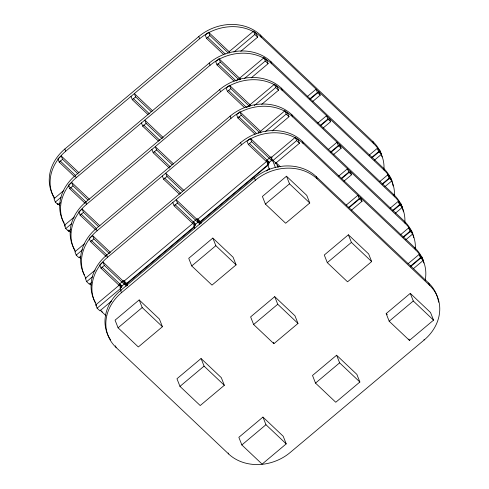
<?xml version="1.0" encoding="UTF-8"?>
<svg xmlns="http://www.w3.org/2000/svg" width="489" height="489" viewBox="0 0 489 489"><rect width="100%" height="100%" fill="white"/><g stroke="black" fill="none" stroke-linecap="round" stroke-linejoin="round"><path stroke-width="0.73" d="M54.517 197.837A44.591 37.732 -21.5 0 1 64.835 149.011L198.772 36.534A44.591 37.732 -21.5 0 1 260.386 35.043L372.911 141.541A44.591 37.732 -21.5 0 1 382.092 156.914M54.621 198.815A44.591 37.732 -21.5 0 1 65.709 151.223L199.646 38.747A44.591 37.732 -21.5 0 1 261.26 37.25L373.779 143.754A44.591 37.732 -21.5 0 1 384.006 168.815M79.01 172.782L61.253 155.979L57.904 158.791L59.212 162.103L74.75 176.81M229.634 53.014L229.115 51.687L208.583 32.256L205.233 35.067L206.541 38.38L223.742 54.664M147.996 114.554L132.305 99.707L135.655 96.895L134.353 93.576L152.745 110.985M59.212 162.103L62.561 159.292L61.253 155.979M206.541 38.38L209.891 35.569L208.583 32.256M64.2 223.137A44.591 37.732 -21.5 0 1 75.288 175.539L209.225 63.063A44.591 37.732 -21.5 0 1 270.839 61.571L383.358 168.075A44.591 37.732 -21.5 0 1 393.095 185.954M65.068 225.343A44.591 37.732 -21.5 0 1 76.156 177.751L210.093 65.275A44.591 37.732 -21.5 0 1 271.707 63.784L384.232 170.282A44.591 37.732 -21.5 0 1 394.421 196.016M85.196 203.338L69.664 188.632L68.356 185.319L71.706 182.507L89.456 199.31M240.502 79.102L219.035 58.784L215.686 61.596L216.994 64.909L234.194 81.192M63.888 190.435L53.998 198.742L55.306 202.055L58.118 204.72L60.447 202.764M229.115 51.687L253.546 31.162L256.364 33.827L257.666 37.146L240.796 51.314M158.448 141.083L142.757 126.235L146.107 123.424L144.799 120.105L163.192 137.513M69.664 188.632L73.008 185.82L71.706 182.507M216.994 64.909L220.337 62.097L219.035 58.784M55.306 202.055L61.125 197.171M233.907 52.072L254.855 34.481L253.546 31.162M75.025 250.282A44.591 37.732 -21.5 0 1 85.74 202.067L219.671 89.591A44.591 37.732 -21.5 0 1 281.285 88.099L393.81 194.604A44.591 37.732 -21.5 0 1 403.425 211.853M75.52 251.872A44.591 37.732 -21.5 0 1 86.608 204.28L220.545 91.804A44.591 37.732 -21.5 0 1 282.159 90.312L394.684 196.816A44.591 37.732 -21.5 0 1 404.874 222.544M99.909 225.839L82.152 209.035L78.808 211.847L80.11 215.166L95.648 229.867M250.533 106.07L250.013 104.744L229.482 85.312L226.138 88.124L227.44 91.443L244.641 107.721M70.893 229.292L68.57 231.248L65.752 228.583L64.45 225.27L74.34 216.963M236.774 80.557L263.999 57.696L266.811 60.355L268.119 63.674L251.248 77.843M169.438 168.124L153.21 152.764L156.559 149.952L155.251 146.639L173.644 164.047M80.11 215.166L83.46 212.354L82.152 209.035M227.44 91.443L230.79 88.631L229.482 85.312M65.752 228.583L71.571 223.699M244.359 78.601L265.307 61.009L263.999 57.696M84.389 274.934A44.591 37.732 -21.5 0 1 96.186 228.601L230.123 116.125A44.591 37.732 -21.5 0 1 291.737 114.628L404.262 221.132A44.591 37.732 -21.5 0 1 413.743 237.752M85.972 278.406A44.591 37.732 -21.5 0 1 97.06 230.808L230.997 118.332A44.591 37.732 -21.5 0 1 292.611 116.84L405.13 223.345A44.591 37.732 -21.5 0 1 415.357 248.406M110.361 252.373L92.604 235.564L89.255 238.375L90.563 241.694L106.101 256.401M260.985 132.598L260.466 131.272L239.934 111.84L236.584 114.652L237.892 117.971L255.093 134.249M84.793 243.491L74.896 251.798L76.205 255.117L79.016 257.776L80.764 256.315M261.694 104.371L278.571 90.202L277.263 86.883L274.451 84.224L246.664 107.556L228.357 90.227M179.347 194.145L163.656 179.292L167.006 176.48L165.704 173.167L184.096 190.576M90.563 241.694L93.912 238.883L92.604 235.564M237.892 117.971L241.242 115.159L239.934 111.84M76.205 255.117L82.604 249.738M254.231 105.618L275.753 87.537L274.451 84.224M95.551 302.722A44.591 37.732 -21.5 0 1 106.639 255.13L240.576 142.654A44.591 37.732 -21.5 0 1 302.19 141.162L414.709 247.66A44.591 37.732 -21.5 0 1 423.89 263.033M96.419 304.934A44.591 37.732 -21.5 0 1 107.507 257.336L241.444 144.866A44.591 37.732 -21.5 0 1 303.058 143.369L415.583 249.873A44.591 37.732 -21.5 0 1 425.179 280.276M127.501 285.234L103.057 262.098L99.707 264.91L101.015 268.223L121.541 287.654M271.853 158.693L250.386 138.375L247.037 141.187L248.345 144.499L268.871 163.931M95.239 270.026L85.349 278.327L86.657 281.646L89.469 284.311L91.798 282.355M258.229 133.149L284.898 110.752L287.715 113.417L289.017 116.73L272.147 130.899M195.209 225.796L174.108 205.826L177.458 203.014L176.15 199.695L201.168 223.375M101.015 268.223L104.359 265.411L103.057 262.098M248.345 144.499L251.688 141.688L250.386 138.375M86.657 281.646L92.476 276.762M265.258 131.657L286.206 114.071L284.898 110.752M307.355 96.529L316.114 89.169L317.422 92.488L320.234 95.153L312.642 101.529M309.824 98.864L317.422 92.488M310.167 99.194L318.926 91.834L320.234 95.153M119.084 284.366L123.686 280.503L127.556 284.158L126.4 285.13M192.745 222.507L197.348 218.638L201.217 222.299L200.068 223.265M266.413 160.643L271.016 156.78L272.122 157.825M111.553 301.065L99.921 310.839L97.103 308.174L95.801 304.861L120.239 284.335L121.284 286.988M275.032 163.784L299.47 143.259L298.162 139.946L295.35 137.281L270.912 157.806L271.957 160.459M127.134 285.472L125.025 283.473L120.001 287.691L121.119 290.533M200.802 223.607L198.687 221.615L193.668 225.832L194.787 228.675M269.573 169.652L267.33 163.968L272.355 159.75L276.572 163.748L277.972 167.299M97.103 308.174L120.38 288.632M194.628 226.279L124.891 284.842L104.359 265.411M268.29 164.42L198.558 222.984L177.458 203.014M272.801 160.63L296.658 140.6L295.35 137.281M317.801 123.057L326.566 115.704L327.868 119.016L330.68 121.682L323.088 128.057M194.39 227.092L126.4 284.188L126.92 285.515M200.062 222.33L268.051 165.233M110.661 339.928A44.591 37.732 -21.5 0 1 120.569 290.503L254.506 178.027A44.591 37.732 -21.5 0 1 316.12 176.535L428.645 283.033A44.591 37.732 -21.5 0 1 438.578 302.19M320.277 125.392L327.868 119.016M116.089 347.459A44.591 37.732 -21.5 0 1 121.443 292.709L255.38 180.239A44.591 37.732 -21.5 0 1 316.994 178.742L429.519 285.246A44.591 37.732 -21.5 0 1 424.165 339.989L290.228 452.466A44.591 37.732 -21.5 0 1 228.614 453.957L116.089 347.459L115.435 345.796M266.456 170.985L269.36 168.546M320.619 125.722L329.378 118.362L330.68 121.682M139.176 299.928L115.068 320.173L118.075 327.801L138.326 346.97L162.434 326.725L159.432 319.097L139.176 299.928L142.183 307.557L162.434 326.725M212.843 238.07L188.736 258.314L191.737 265.943L211.994 285.111L236.101 264.867L233.094 257.238L212.843 238.07L215.845 245.692L236.101 264.867M286.505 176.205L262.397 196.45L265.405 204.078L285.655 223.247L309.763 203.002L306.762 195.374L286.505 176.205L289.512 183.833L309.763 203.002M328.253 149.585L337.013 142.232L338.321 145.545L341.133 148.21L333.541 154.585M118.075 327.801L142.183 307.557M191.737 265.943L215.845 245.692M265.405 204.078L289.512 183.833M330.729 151.926L338.321 145.545M331.065 152.25L339.824 144.897L341.133 148.21M338.706 176.119L347.465 168.76L348.773 172.079L351.585 174.738L343.993 181.113M341.175 178.454L348.773 172.079M369.177 155.16L377.325 148.314L380.136 150.979L381.444 154.298L374.464 160.16M341.518 178.778L350.277 171.425L351.585 174.738M371.646 157.495L378.633 151.633L377.325 148.314M371.995 157.819L380.136 150.979M346.236 205.099L357.917 195.288L359.219 198.607L362.031 201.272L351.524 210.099M348.706 207.434L359.219 198.607M379.629 181.688L387.777 174.848L390.589 177.507L391.897 180.826L384.91 186.688M349.048 207.764L360.729 197.953L362.031 201.272M382.098 184.023L389.079 178.161L387.777 174.848M382.441 184.347L390.589 177.507M201.065 358.504L176.957 378.749L179.964 386.377L200.215 405.546L224.323 385.301L221.321 377.673L201.065 358.504L204.072 366.133L224.323 385.301M274.732 296.646L250.625 316.89L253.626 324.519L273.883 343.688L297.99 323.443L294.983 315.815L274.732 296.646L277.734 304.268L297.99 323.443M348.394 234.781L324.286 255.026L327.294 262.654L347.545 281.823L371.652 261.578L368.651 253.95L348.394 234.781L351.402 242.41L371.652 261.578M390.081 208.216L398.223 201.376L401.035 204.035L402.343 207.354L395.363 213.216M179.964 386.377L204.072 366.133M253.626 324.519L277.734 304.268M327.294 262.654L351.402 242.41M392.551 210.557L399.531 204.689L398.223 201.376M392.893 210.881L401.035 204.035M400.528 234.744L408.676 227.905L411.487 230.57L412.795 233.883L405.815 239.744M402.997 237.086L409.984 231.224L408.676 227.905M403.346 237.409L411.487 230.57M408.07 263.718L419.128 254.433L421.94 257.098L423.248 260.417L413.352 268.718M410.54 266.059L420.43 257.752L419.128 254.433M410.302 266.872L421.94 257.098M262.954 417.08L238.846 437.325L241.847 444.953L262.104 464.122L286.212 443.878L283.204 436.249L262.954 417.08L265.955 424.709L286.212 443.878M336.615 355.222L312.508 375.466L315.515 383.095L335.766 402.264L359.873 382.019L356.872 374.391L336.615 355.222L339.623 362.844L359.873 382.019M386.176 313.602L410.283 293.357L430.534 312.526L433.541 320.154L409.434 340.399L389.177 321.23L386.176 313.602L387.27 314.641M241.847 444.953L265.955 424.709M315.515 383.095L339.623 362.844M389.177 321.23L413.284 300.986L410.283 293.357M254.855 34.481L257.666 37.146M378.633 151.633L381.444 154.298M265.307 61.009L268.119 63.674M389.079 178.161L391.897 180.826M275.753 87.537L278.571 90.202M399.531 204.689L402.343 207.354M209.891 35.569L228.198 52.898M207.452 37.164L225.209 53.973M286.206 114.071L289.017 116.73M409.984 231.224L412.795 233.883M220.337 62.097L239.207 79.958M217.905 63.698L236.218 81.027M296.658 140.6L299.47 143.259M420.43 257.752L423.248 260.417M230.79 88.631L249.653 106.486M241.242 115.159L260.105 133.014M238.803 116.755L256.56 133.558M275.937 162.556L280.35 166.737M251.688 141.688L272.22 161.119M277.245 165.875L278.345 166.92M249.256 143.283L269.439 162.391M267.514 161.688L269.176 163.259M413.284 300.986L433.541 320.154M267.33 163.968L268.388 164.97M135.655 96.895L151.345 111.743M133.167 98.436L149.396 113.796M146.107 123.424L162.336 138.784M143.613 124.964L159.848 140.325M156.559 149.952L172.244 164.799M154.066 151.498L170.294 166.859M167.006 176.48L182.697 191.333M164.518 178.027L180.747 193.387M174.964 204.555L195.777 224.249M194.402 224.072L195.508 225.117M62.561 159.292L78.093 173.998M60.123 160.887L75.661 175.594M73.008 185.82L87.989 200.001M68.356 185.319L69.462 186.37M70.575 187.415L86.113 202.122M83.46 212.354L98.442 226.529M81.027 213.95L96.559 228.65M93.912 238.883L109.444 253.583M91.474 240.478L107.012 255.185M64.45 225.27L65.385 226.156M101.926 267.006L122.109 286.114M120.74 285.937L121.847 286.982M95.801 304.861L96.736 305.747M100.221 310.093A44.591 37.732 -21.5 0 0 102.158 312.086L106.034 315.753M372.911 141.541L373.779 143.754M383.358 168.075L384.232 170.282M393.81 194.604L394.684 196.816M404.262 221.132L405.13 223.345M414.709 247.66L415.583 249.873M428.645 283.033L429.519 285.246M424 339.574L424.165 339.989M408.883 339.018L409.434 340.399M260.386 35.043L261.26 37.25M270.839 61.571L271.707 63.784M281.285 88.099L282.159 90.312M291.737 114.628L292.611 116.84M302.19 141.162L303.058 143.369M316.12 176.535L316.994 178.742M272.355 159.75L275.435 167.568M239.561 78.216L240.087 79.542M268.608 163.271L267.569 160.618L197.25 219.665L198.296 222.318M198.772 36.534L199.646 38.747M209.225 63.063L210.093 65.275M219.671 89.591L220.545 91.804M230.123 116.125L230.997 118.332M240.576 142.654L241.444 144.866M254.506 178.027L255.38 180.239M273.333 342.3L273.883 343.688M198.687 221.615L199.812 224.457M194.946 225.129L193.901 222.477L123.583 281.523L124.628 284.176M131.003 96.388L132.305 99.707M141.449 122.916L142.757 126.235M151.902 149.451L153.21 152.764M162.354 175.979L163.656 179.292M172.8 202.507L174.108 205.826M228.229 452.991L228.614 453.957M125.025 283.473L126.144 286.316M64.835 149.011L65.709 151.223M75.288 175.539L76.156 177.751M85.74 202.067L86.608 204.28M96.186 228.601L97.06 230.808M106.639 255.13L107.507 257.336M120.569 290.503L121.443 292.709M101.718 310.98L102.158 312.086M57.598 203.393L58.118 204.72M68.044 229.922L68.57 231.248M59.854 205.484A44.591 37.732 -21.5 0 1 58.417 203.974M70.807 232.495A44.591 37.732 -21.5 0 1 68.87 230.508M80.752 258.54A44.591 37.732 -21.5 0 1 79.316 257.037M91.205 285.069A44.591 37.732 -21.5 0 1 89.768 283.565"/></g></svg>
